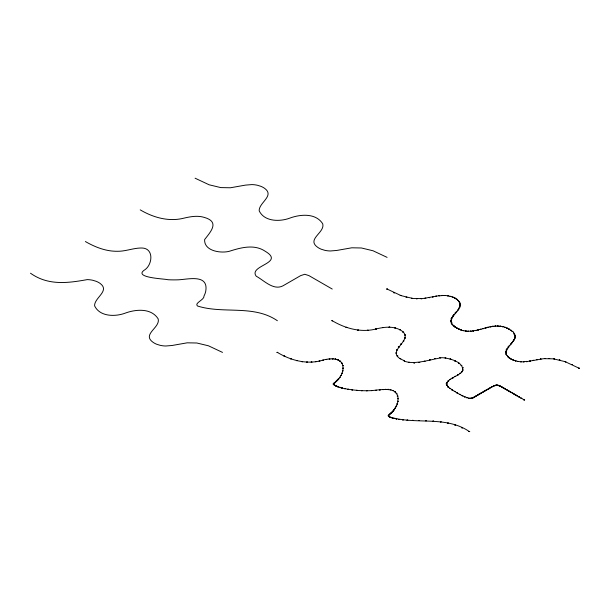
<?xml version="1.0" encoding="UTF-8"?>
<svg xmlns="http://www.w3.org/2000/svg" width="610" height="610" viewBox="0 0 610 610"><rect width="100%" height="100%" fill="white"/><g stroke="black" fill="none" stroke-linecap="round" stroke-linejoin="round"><path stroke-width="0.91" d="M389.424 416.897C386.931 415.616 390.545 417.011 390.369 417.522C386.404 414.67 390.141 416.172 396.012 406.862A47.679 27.526 0 0 0 397.781 401.883C400.625 384.651 380.03 390.255 370.316 390.667A69.174 39.94 0 0 1 359.847 390.575C358.642 390.644 327.966 387.754 335.103 382.668C335.896 382.523 334.974 381.479 335.065 382.439M388.478 415.593C388.021 415.799 390.72 413.649 389.592 414.381M334.295 384.994C333.083 384.353 336.339 386.077 334.844 385.306M334.585 382.866C333.838 382.943 334.493 384.178 333.632 383.362C333.822 383.118 333.899 382.844 334.402 382.805C338.458 380.099 343.003 374.075 343.064 368.387C343.331 356.53 328.393 358.085 320.768 360.754C305.877 364.521 290.246 360.174 277.375 352.397M334.417 385.047L334.737 385.36M333.899 384.597C332.984 384.392 334.737 384.117 333.914 384.712M333.731 384.201L333.639 384.193M333.67 384.445C334.25 385.291 332.488 383.789 333.723 384.43M468.701 398.421C467.291 397.552 472.376 399.451 474.877 396.744L492.705 386.465L496.822 385.131L500.932 386.465L524.249 399.908M388.349 415.57C388.326 415.494 388.562 414.487 389.63 414.365M334.417 382.813L334.898 382.478M469.159 398.277C461.511 396.164 454.625 391.605 448.22 387.045C442.86 379.9 456.631 377.026 460.458 373.114C461.633 373.495 463.036 368.463 463.348 369.98C463.104 370.133 462.662 370.178 462.654 369.782C463.226 361.661 448.685 358.009 441.96 357.681C430.256 359.503 413.527 365.26 404.033 360.967C405.848 361.524 402.333 359.648 401.959 359.656C384.231 351.268 414.708 340.311 401.891 330.971C394.174 325.633 384.201 326.884 375.63 329.08C360.716 332.801 345.168 328.378 332.236 320.723M333.754 383.583C334.25 384.102 332.587 383.682 333.815 383.515M140.224 209.863C153.156 217.518 168.703 221.948 183.618 218.22C190.373 216.626 197.533 215.292 204.327 217.419C219.867 221.857 210.923 231.472 204.617 239.562C203.938 251.015 220.69 253.562 229.375 251.274C240.927 247.569 254.469 243.87 265.411 251.396C285.305 263.276 248.186 265.449 256.208 276.185C264.016 280.425 273.394 290.734 282.865 285.884L300.692 275.606L304.809 274.271L308.919 275.606L332.236 289.048M389.538 416.874C415.463 425.124 445.498 415.219 469.387 431.583M277.375 320.723C253.485 304.36 223.443 314.264 197.526 306.014C193.85 303.155 204.632 299.769 203.999 296.01A47.679 27.526 0 0 0 205.768 291.023C208.612 273.791 188.017 279.395 178.303 279.815A69.174 39.94 0 0 1 167.826 279.723C165.989 278.808 131.341 277.924 145.249 269.506C152.576 263.985 153.895 248.415 142.1 248.011C133.811 247.79 125.95 251.389 117.646 251.274C106.178 251.518 95.168 247.172 85.362 241.537M387.098 257.374L373.038 250.771L361.425 247.98L351.795 247.797L336.697 250.458L330.361 250.977A16.859 9.729 0 0 1 324.688 250.283L321.409 249.276A17.652 10.195 0 0 1 317.444 247.134C306.296 239.089 325.374 232.479 322.682 223.733C315.644 212.737 300.082 214.224 289.376 218.281C279.441 221.842 264.359 221.666 259.197 210.854C258.693 202.749 274.874 195.932 264.732 188.437A17.652 10.195 0 0 0 260.775 186.294L257.496 185.287A16.859 9.729 0 0 0 251.823 184.594L245.487 185.112L230.389 187.773L220.759 187.59L209.138 184.792L195.086 178.196M579.111 368.234L565.051 361.631L553.438 358.84L543.807 358.657L526.499 361.646L526.987 361.814L526.88 361.372L522.374 361.837A16.859 9.729 0 0 1 516.7 361.143L513.422 360.136A17.652 10.195 0 0 1 509.457 357.986C505.728 354.311 508.443 355.889 506.62 355.546C502.251 347.479 520.848 339.435 513.361 332.984C515.908 332.839 508.649 329.194 508.054 328.592C491.317 319.587 473.307 338.405 456.814 327.982C438.948 319.617 469.677 308.607 456.753 299.296A17.652 10.195 0 0 0 452.788 297.154L449.509 296.147A16.859 9.729 0 0 0 443.836 295.454L437.5 295.964L422.402 298.625L412.772 298.45L401.159 295.652L387.098 289.048M222.513 352.397L208.452 345.794L196.839 343.003L187.209 342.82L172.111 345.481L165.775 346A16.859 9.729 0 0 1 160.102 345.306L156.823 344.299A17.652 10.195 0 0 1 152.858 342.149C141.718 334.112 160.788 327.501 158.097 318.755C151.059 307.76 135.496 309.239 124.791 313.296C114.855 316.864 99.773 316.689 94.611 305.877C94.108 297.771 110.288 290.955 100.154 283.459A17.652 10.195 0 0 0 96.189 281.317L92.911 280.31A16.859 9.729 0 0 0 87.238 279.616C67.68 283.139 48.06 285.732 30.5 273.211M276.986 352.382L277.763 352.397L276.993 352.366M284.069 356.103L284.847 356.133L284.077 356.072M290.535 358.802L291.305 358.832L290.543 358.771M296.429 360.609L297.207 360.647L296.445 360.563M301.813 361.669L302.59 361.684L301.813 361.669M306.731 362.096L307.501 362.111L306.731 362.081M311.23 362.035L312 362.05L311.23 362.02M315.362 361.616L316.132 361.638L315.362 361.6M319.175 360.975L319.945 361.006L319.183 360.945M322.721 360.243L323.498 360.258L322.721 360.243M326.053 359.542L326.83 359.58L326.06 359.511M329.217 359.023L329.995 359.038L329.225 359.008M331.848 320.707L332.625 320.723L331.855 320.692M332.259 358.81L333.037 358.825L332.259 358.81M333.159 383.987L333.937 384.003L333.167 383.972M335.134 359.031L335.912 359.061L335.142 359M335.469 381.669L336.247 381.7L335.485 381.616M335.454 385.825L336.224 385.84L335.454 385.825M336.247 380.96L337.017 380.991L336.255 380.93M337.742 359.816L338.512 359.831L337.742 359.816M336.43 386.252L337.2 386.282L336.445 386.199M337.177 380.045L337.948 380.076L337.185 380M337.719 386.748L338.497 386.763L337.726 386.732M338.253 378.863L339.03 378.894L338.26 378.833M339.915 361.204L340.685 361.227L339.915 361.189M339.427 377.361L340.205 377.392L339.435 377.331M339.427 387.327L340.205 387.342L339.435 387.312M340.578 375.516L341.356 375.546L340.586 375.486M341.508 363.179L342.279 363.209L341.516 363.133M341.6 373.335L342.378 373.366L341.608 373.305M342.423 365.588L343.201 365.603L342.423 365.588M342.355 370.865L343.133 370.888L342.362 370.849M342.683 368.226L343.453 368.242L342.683 368.211M341.653 387.975L342.423 387.99L341.653 387.975M346.076 327.372L346.854 327.387L346.083 327.356M344.452 388.661L345.222 388.677L344.452 388.639M347.852 389.317L348.63 389.332L347.852 389.317M351.878 389.904L352.649 389.92L351.878 389.889M357.803 330.14L358.581 330.155L357.811 330.124M356.454 390.362L357.231 390.377L356.454 390.362M361.417 390.652L362.195 390.667L361.417 390.652M367.502 330.254L368.28 330.292L367.51 330.223M366.496 390.728L367.273 390.758L366.503 390.69M371.376 390.591L372.153 390.613L371.383 390.575M375.646 328.981L376.416 328.996L375.646 328.981M375.775 390.301L376.545 390.324L375.775 390.286M382.691 327.555L383.469 327.57L382.691 327.555M379.534 389.935L380.304 389.95L379.534 389.92M386.709 289.033L387.487 289.048L386.717 289.018M382.661 389.592L383.438 389.607L382.661 389.592M389.073 327.12L389.843 327.143L389.073 327.105M385.329 389.371L386.099 389.401L385.337 389.34M387.808 389.363L388.585 389.378L387.808 389.348M393.793 292.754L394.571 292.769L393.793 292.754M388.021 415.776L388.029 415.745M390.248 389.676L391.018 389.706L390.255 389.645M394.746 327.921L395.524 327.951L394.769 327.86M389.965 413.664L390.736 413.679L389.965 413.649M390.659 413.046L391.429 413.062L390.659 413.046M392.558 390.453L393.328 390.469L392.558 390.453M390.964 417.644L391.734 417.675L390.972 417.614M391.498 412.253L392.276 412.291L391.513 412.207M395.898 353.015L396.675 353.03L395.898 352.999M392.497 411.232L393.275 411.247L392.497 411.232M392.2 418.056L392.977 418.071L392.207 418.033M396.408 350.01L397.186 350.041L396.416 349.972M400.259 295.454L401.029 295.484L400.267 295.423M394.586 391.772L395.364 391.803L394.601 391.727M393.633 409.912L394.403 409.928L393.633 409.889M397.194 355.958L397.972 355.981L397.194 355.943M393.862 418.506L394.632 418.544L393.869 418.475M398.307 346.998L399.085 347.014L398.307 346.998M399.436 329.674L400.213 329.705L399.443 329.644M394.807 408.258L395.585 408.273L394.815 408.242M396.187 393.648L396.965 393.663L396.187 393.633M395.928 406.26L396.698 406.291L395.936 406.214M397.224 395.997L397.995 396.012L397.224 395.982M396.858 403.934L397.636 403.965L396.866 403.904M396.073 419.001L396.843 419.017L396.073 418.978M400.015 358.642L400.793 358.657L400.015 358.627M400.839 343.987L401.609 344.002L400.839 343.971M397.484 401.349L398.254 401.38L397.491 401.311M397.636 398.635L398.414 398.666L397.651 398.589M402.859 332.114L403.629 332.145L402.882 332.053M403.248 340.982L404.026 341.013L403.271 340.921M406.153 297.268L406.931 297.299L406.161 297.23M398.955 419.474L399.725 419.489L398.955 419.459M404.727 334.966L405.505 335.004L404.735 334.936M404.788 337.971L405.566 338.001L404.796 337.94M402.585 419.871L403.355 419.909L402.592 419.84M411.536 298.32L412.314 298.351L411.544 298.29M408.73 362.348L409.501 362.363L408.73 362.332M407.053 420.168L407.823 420.206L407.068 420.122M416.455 298.748L417.225 298.763L416.455 298.732M413.87 362.942L414.64 362.973L413.877 362.904M412.421 420.374L413.199 420.404L412.436 420.328M420.953 298.687L421.724 298.702L420.953 298.671M419.078 362.492L419.855 362.523L419.085 362.454M425.078 298.275L425.856 298.305L425.094 298.221M418.651 420.534L419.428 420.564L418.658 420.496M424.293 361.311L425.063 361.326L424.293 361.288M428.899 297.627L429.669 297.642L428.899 297.627M432.444 296.895L433.222 296.925L432.452 296.864M425.582 420.732L426.359 420.763L425.589 420.702M429.501 359.831L430.279 359.847L429.509 359.816M435.776 296.201L436.554 296.216L435.776 296.201M434.716 358.489L435.487 358.52L434.724 358.451M438.941 295.675L439.718 295.69L438.948 295.659M432.94 421.113L433.718 421.152L432.947 421.083M441.983 295.438L442.753 295.454L441.983 295.423M439.924 357.719L440.702 357.735L439.932 357.704M444.881 295.499L445.658 295.53L444.896 295.454M447.618 295.827L448.388 295.842L447.618 295.812M440.42 421.853L441.19 421.868L440.42 421.838M445.125 357.917L445.895 357.948L445.132 357.887M450.149 296.391L450.927 296.407L450.157 296.376M446.146 383.896L446.924 383.911L446.154 383.881M446.52 385.406L447.29 385.421L446.52 385.406M446.703 382.394L447.481 382.409L446.711 382.378M450.737 320.235L451.514 320.25L450.744 320.219M450.813 321.661L451.591 321.676L450.813 321.645M451.08 318.809L451.85 318.839L451.087 318.778M452.46 297.161L453.238 297.177L452.467 297.146M451.301 323.064L452.079 323.079L451.301 323.064M451.758 317.383L452.529 317.413L451.766 317.352M448.045 380.892L448.823 380.922L448.053 380.861M447.709 386.908L448.48 386.923L447.709 386.892M452.17 324.436L452.94 324.467L452.178 324.406M452.689 315.957L453.466 315.988L452.696 315.927M450.127 359.069L450.897 359.099L450.134 359.038M454.511 298.115L455.289 298.13L454.511 298.099M453.802 314.531L454.58 314.546L453.809 314.516M449.982 379.382L450.752 379.42L449.997 379.336M449.532 388.41L450.31 388.44L449.539 388.379M453.375 325.748L454.153 325.763L453.375 325.748M447.755 423.119L448.533 423.149L447.763 423.088M455.014 313.105L455.784 313.121L455.014 313.09M456.272 299.213L457.05 299.251L456.288 299.167M454.877 326.968L455.655 326.983L454.877 326.968M456.242 311.679L457.02 311.695L456.242 311.664M452.315 377.88L453.093 377.895L452.315 377.88M451.804 389.92L452.574 389.95L451.812 389.881M457.721 300.44L458.491 300.455L457.721 300.425M457.408 310.254L458.179 310.269L457.408 310.238M456.638 328.088L457.408 328.119L456.646 328.05M454.648 360.906L455.426 360.922L454.648 360.906M458.43 308.828L459.208 308.866L458.438 308.797M458.819 301.759L459.589 301.79L458.827 301.729M454.877 376.378L455.655 376.393L454.877 376.378M459.231 307.409L460.009 307.44L459.238 307.371M459.536 303.139L460.314 303.17L459.543 303.109M454.328 391.422L455.106 391.437L454.336 391.406M459.734 305.984L460.504 306.014L459.742 305.945M459.849 304.558L460.619 304.588L459.864 304.512M458.613 329.072L459.391 329.087L458.613 329.072M457.454 374.868L458.232 374.883L457.454 374.853M458.423 363.156L459.193 363.194L458.43 363.125M454.862 425.063L455.632 425.078L454.862 425.048M456.928 392.924L457.706 392.954L456.943 392.878M460.771 329.903L461.549 329.918L460.771 329.888M459.795 373.312L460.565 373.328L459.795 373.297M463.066 330.559L463.836 330.589L463.074 330.529M461.152 365.558L461.922 365.573L461.152 365.535M459.498 394.373L460.275 394.388L459.498 394.357M461.617 371.658L462.388 371.688L461.625 371.62M462.563 367.822L463.341 367.845L462.571 367.807M465.461 331.009L466.231 331.024L465.461 331.009M461.976 395.707L462.746 395.722L461.976 395.707M461.839 427.831L462.616 427.846L461.839 427.816M467.908 331.245L468.678 331.276L467.916 331.207M464.301 396.836L465.072 396.866L464.309 396.797M470.371 331.23L471.149 331.26L470.379 331.2M466.421 397.682L467.199 397.712L466.436 397.636M472.841 330.986L473.619 331.001L472.841 330.986M469.875 398.322L470.645 398.338L469.875 398.307M469.006 431.567L469.776 431.598L469.014 431.537M475.312 330.559L476.09 330.574L475.312 330.544M471.24 398.162L472.018 398.193L471.248 398.132M472.453 397.781L473.223 397.812L472.468 397.735M473.551 397.255L474.321 397.285L473.558 397.224M477.782 329.995L478.553 330.025L477.79 329.957M474.595 396.66L475.373 396.675L474.603 396.645M475.64 396.058L476.418 396.081L475.647 396.042M480.253 329.331L481.023 329.362L480.261 329.301M476.684 395.455L477.455 395.478L476.684 395.44M477.729 394.861L478.499 394.876L477.729 394.838M482.716 328.63L483.494 328.66L482.724 328.599M478.766 394.258L479.544 394.289L478.781 394.205M479.811 393.656L480.588 393.671L479.811 393.641M480.855 393.053L481.625 393.069L480.855 393.038M485.186 327.921L485.964 327.936L485.186 327.921M481.892 392.451L482.67 392.466L481.892 392.451M482.937 391.849L483.715 391.879L482.945 391.818M487.657 327.265L488.427 327.28L487.657 327.265M483.982 391.246L484.752 391.277L483.989 391.216M485.019 390.644L485.796 390.659L485.019 390.644M486.063 390.042L486.841 390.072L486.071 390.011M490.127 326.701L490.897 326.716L490.127 326.701M487.108 389.439L487.878 389.47L487.115 389.409M488.153 388.837L488.923 388.852L488.153 388.837M492.59 326.266L493.368 326.304L492.598 326.236M489.189 388.234L489.967 388.273L489.205 388.189M490.234 387.632L491.012 387.655L490.234 387.617M491.279 387.037L492.049 387.053L491.279 387.014M495.061 326.03L495.838 326.045L495.061 326.03M492.316 386.45L493.093 386.465L492.316 386.45M493.36 385.916L494.138 385.939L493.36 385.901M497.531 326.014L498.301 326.045L497.554 325.954M494.405 385.489L495.175 385.505L494.405 385.489M495.45 385.207L496.22 385.223L495.45 385.207M499.979 326.243L500.757 326.274L499.986 326.213M496.487 385.116L497.264 385.131L496.487 385.116M497.531 385.23L498.309 385.245L497.531 385.215M498.576 385.535L499.346 385.566L498.583 385.497M502.373 326.701L503.143 326.716L502.373 326.701M499.613 385.97L500.391 385.985L499.613 385.97M500.657 386.511L501.435 386.542L500.665 386.473M504.661 327.349L505.438 327.372L504.661 327.349M501.702 387.098L502.472 387.129L501.717 387.053M502.739 387.701L503.517 387.716L502.739 387.701M506.818 328.188L507.596 328.203L506.826 328.165M505.591 352.702L506.361 352.733L505.606 352.649M505.705 351.276L506.475 351.307L505.728 351.215M503.784 388.303L504.561 388.334L503.791 388.273M505.896 354.113L506.674 354.151L505.911 354.067M506.201 349.85L506.979 349.865L506.201 349.85M507.009 348.424L507.779 348.44L507.009 348.424M504.828 388.906L505.599 388.936L504.836 388.867M508.801 329.171L509.571 329.187L508.801 329.171M508.031 346.998L508.801 347.014L508.031 346.998M507.718 356.812L508.488 356.827L507.718 356.812M505.873 389.508L506.643 389.523L505.873 389.508M509.197 345.573L509.968 345.588L509.197 345.557M506.91 390.103L507.688 390.125L506.918 390.087M510.562 330.284L511.332 330.315L510.57 330.254M509.159 358.039L509.937 358.07L509.175 357.994M510.425 344.147L511.195 344.162L510.425 344.131M507.955 390.705L508.725 390.743L507.962 390.674M512.064 331.512L512.835 331.527L512.064 331.497M511.63 342.721L512.408 342.736L511.637 342.706M509.007 391.315L509.785 391.33L509.007 391.315M510.921 359.137L511.699 359.16L510.928 359.122M512.743 341.295L513.521 341.31L512.751 341.28M510.09 391.94L510.86 391.971L510.097 391.91M513.681 339.869L514.451 339.884L513.681 339.854M514.131 334.188L514.909 334.219L514.138 334.158M512.972 360.091L513.75 360.106L512.979 360.075M514.36 338.443L515.13 338.481L514.367 338.413M514.626 335.599L515.397 335.614L514.626 335.584M511.218 392.596L511.996 392.611L511.218 392.581M514.695 337.017L515.473 337.055L514.703 336.987M512.415 393.282L513.185 393.313L512.423 393.252M515.282 360.868L516.06 360.884L515.282 360.845M513.696 394.022L514.474 394.037L513.696 394.007M515.107 394.838L515.877 394.853L515.107 394.838M517.821 361.425L518.591 361.448L517.821 361.41M516.731 395.776L517.509 395.791L516.739 395.76M520.551 361.753L521.329 361.783L520.566 361.707M518.675 396.896L519.445 396.927L518.683 396.866M521.016 398.254L521.794 398.269L521.024 398.231M523.456 361.814L524.226 361.829L523.456 361.799M523.86 399.893L524.638 399.908L523.86 399.893M529.655 361.059L530.433 361.074L529.663 361.044M532.987 360.365L533.765 360.396L532.995 360.327M536.541 359.625L537.311 359.641L536.541 359.61M540.353 358.985L541.131 359L540.361 358.97M544.486 358.566L545.264 358.581L544.486 358.55M548.985 358.505L549.755 358.535L549 358.459M553.903 358.939L554.673 358.97L553.91 358.901M559.279 359.991L560.056 360.022L559.286 359.961M565.18 361.799L565.95 361.829L565.188 361.768M571.646 364.498L572.416 364.528L571.654 364.467M578.722 368.219L579.5 368.249L578.73 368.188"/></g></svg>
